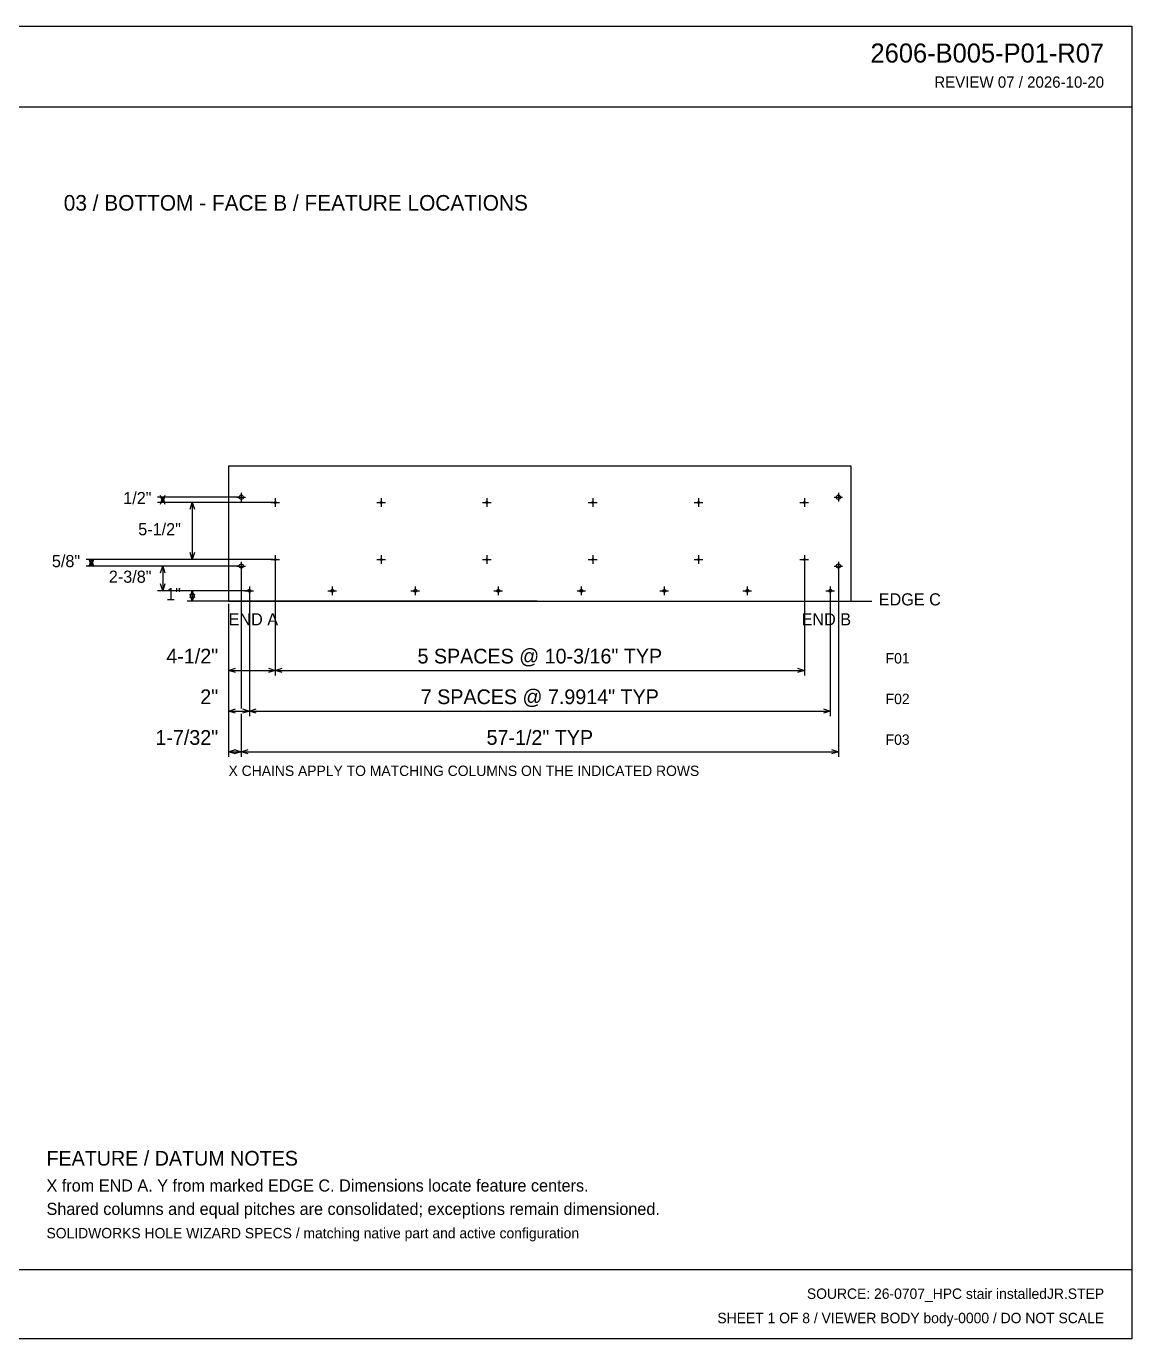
# Model space of a CAD drawing. Header units: inches. Extents: x 3 to 201, y 3 to 129.
# Drawn here: x 94.7 to 201.2, y 2.8 to 129.2 of the extents above; entities that cross this region are included whole.
import ezdxf
from ezdxf.enums import TextEntityAlignment as Align

# ---------------------------------------------------------------- set-up
doc = ezdxf.new("R2010")
doc.units = ezdxf.units.IN
doc.header["$MEASUREMENT"] = 0

msp = doc.modelspace()

# ---------------------------------------------------------------- linework, layer by layer
at = {"layer": 'ANNOTATION'}
for p, q in [((115.17, 83.83), (107.36, 83.83)), ((107.86, 83.33), (107.66, 84)), ((107.66, 83.17), (107.86, 83.83)), ((108.07, 84), (107.86, 83.33)), ((107.86, 83.83), (107.86, 83.33)), ((107.86, 83.83), (108.07, 83.17)), ((115, 83.83), (115.83, 83.83)), ((115.42, 84.25), (115.42, 83.42)), ((118.7, 83.75), (118.7, 82.92)), ((128.88, 83.75), (128.88, 82.92)), ((139.07, 83.75), (139.07, 82.92)), ((149.26, 83.75), (149.26, 82.92)), ((159.45, 83.75), (159.45, 82.92)), ((169.64, 83.75), (169.64, 82.92)), ((172.5, 83.83), (173.33, 83.83)), ((172.92, 84.25), (172.92, 83.42)), ((118.45, 83.33), (107.36, 83.33)), ((118.45, 83.33), (110.2, 83.33)), ((110.49, 82.67), (110.7, 83.33)), ((110.7, 83.33), (110.7, 77.83)), ((110.7, 83.33), (110.91, 82.67)), ((118.28, 83.33), (119.11, 83.33)), ((128.47, 83.33), (129.3, 83.33)), ((138.66, 83.33), (139.49, 83.33)), ((148.84, 83.33), (149.68, 83.33)), ((159.03, 83.33), (159.87, 83.33)), ((169.22, 83.33), (170.05, 83.33)), ((110.7, 77.83), (110.49, 78.5)), ((110.91, 78.5), (110.7, 77.83)), ((118.45, 77.83), (100.49, 77.83)), ((115.17, 77.21), (100.49, 77.21)), ((100.99, 77.21), (100.79, 77.88)), ((100.79, 77.17), (100.99, 77.83)), ((101.2, 77.88), (100.99, 77.21)), ((100.99, 77.83), (100.99, 77.21)), ((100.99, 77.83), (101.2, 77.17)), ((115.17, 77.21), (107.36, 77.21)), ((107.66, 76.54), (107.86, 77.21)), ((107.86, 77.21), (107.86, 74.83)), ((107.86, 77.21), (108.07, 76.54)), ((118.45, 77.83), (110.2, 77.83)), ((115, 77.21), (115.83, 77.21)), ((115.42, 77.62), (115.42, 76.79)), ((118.28, 77.83), (119.11, 77.83)), ((118.7, 78.25), (118.7, 77.42)), ((118.7, 77.58), (118.7, 66.67)), ((118.7, 77.58), (118.7, 66.67)), ((128.47, 77.83), (129.3, 77.83)), ((128.88, 78.25), (128.88, 77.42)), ((138.66, 77.83), (139.49, 77.83)), ((139.07, 78.25), (139.07, 77.42)), ((148.84, 77.83), (149.68, 77.83)), ((149.26, 78.25), (149.26, 77.42)), ((159.03, 77.83), (159.87, 77.83)), ((159.45, 78.25), (159.45, 77.42)), ((169.22, 77.83), (170.05, 77.83)), ((169.64, 78.25), (169.64, 77.42)), ((169.64, 77.58), (169.64, 66.67)), ((172.5, 77.21), (173.33, 77.21)), ((172.92, 77.62), (172.92, 76.79)), ((115.42, 76.96), (115.42, 63.5)), ((115.42, 76.96), (115.42, 63.5)), ((172.92, 76.96), (172.92, 58.83)), ((115.95, 74.83), (107.36, 74.83)), ((107.86, 74.83), (107.66, 75.5)), ((108.07, 75.5), (107.86, 74.83)), ((115.95, 74.83), (110.2, 74.83)), ((110.49, 74.17), (110.7, 74.83)), ((110.7, 74.83), (110.7, 73.83)), ((110.7, 74.83), (110.91, 74.17)), ((115.78, 74.83), (116.61, 74.83)), ((116.2, 75.25), (116.2, 74.42)), ((116.2, 74.58), (116.2, 62.75)), ((116.2, 74.58), (116.2, 62.75)), ((123.77, 74.83), (124.6, 74.83)), ((124.19, 75.25), (124.19, 74.42)), ((131.76, 74.83), (132.6, 74.83)), ((132.18, 75.25), (132.18, 74.42)), ((139.75, 74.83), (140.59, 74.83)), ((140.17, 75.25), (140.17, 74.42)), ((147.75, 74.83), (148.58, 74.83)), ((148.16, 75.25), (148.16, 74.42)), ((155.74, 74.83), (156.57, 74.83)), ((156.15, 75.25), (156.15, 74.42)), ((163.73, 74.83), (164.56, 74.83)), ((164.15, 75.25), (164.15, 74.42)), ((171.72, 74.83), (172.55, 74.83)), ((172.14, 75.25), (172.14, 74.42)), ((172.14, 74.58), (172.14, 62.75)), ((143.92, 73.83), (110.2, 73.83)), ((110.7, 73.83), (110.49, 74.5)), ((110.91, 74.5), (110.7, 73.83)), ((114.2, 73.58), (114.2, 66.67)), ((114.2, 73.58), (114.2, 62.75)), ((114.2, 73.58), (114.2, 58.83)), ((144.17, 73.83), (176.14, 73.83)), ((114.2, 67.17), (114.86, 67.38)), ((114.2, 67.17), (118.7, 67.17)), ((114.86, 66.96), (114.2, 67.17)), ((118.03, 67.38), (118.7, 67.17)), ((118.7, 67.17), (118.03, 66.96)), ((118.7, 67.17), (119.36, 67.38)), ((118.7, 67.17), (169.64, 67.17)), ((119.36, 66.96), (118.7, 67.17)), ((168.97, 67.38), (169.64, 67.17)), ((169.64, 67.17), (168.97, 66.96)), ((114.2, 63.25), (114.86, 63.46)), ((114.2, 63.25), (116.2, 63.25)), ((114.86, 63.04), (114.2, 63.25)), ((115.53, 63.46), (116.2, 63.25)), ((116.2, 63.25), (115.53, 63.04)), ((116.2, 63.25), (116.86, 63.46)), ((116.2, 63.25), (172.14, 63.25)), ((116.86, 63.04), (116.2, 63.25)), ((171.47, 63.46), (172.14, 63.25)), ((172.14, 63.25), (171.47, 63.04)), ((115.42, 63), (115.42, 58.83)), ((115.42, 63), (115.42, 58.83)), ((114.2, 59.33), (114.86, 59.54)), ((114.75, 59.54), (115.42, 59.33)), ((115.42, 59.33), (116.08, 59.54)), ((172.25, 59.54), (172.92, 59.33)), ((114.2, 59.33), (115.42, 59.33)), ((114.86, 59.12), (114.2, 59.33)), ((115.42, 59.33), (114.75, 59.12)), ((115.42, 59.33), (172.92, 59.33)), ((116.08, 59.12), (115.42, 59.33)), ((172.92, 59.33), (172.25, 59.12))]:
    msp.add_line(p, q, dxfattribs=at)
at = {"layer": 'OUTLINE'}
for p, q in [((2.83, 129.17), (201.17, 129.17)), ((201.17, 129.17), (201.17, 2.83)), ((2.83, 121.42), (201.17, 121.42)), ((174.14, 86.83), (114.2, 86.83)), ((114.2, 86.83), (114.2, 73.83)), ((174.14, 73.83), (174.14, 86.83)), ((114.2, 73.83), (174.14, 73.83)), ((2.83, 9.5), (201.17, 9.5)), ((201.17, 2.83), (2.83, 2.83))]:
    msp.add_line(p, q, dxfattribs=at)
for centre, radius in [((115.42, 83.83), 0.203), ((118.7, 83.33), 0.0885), ((128.88, 83.33), 0.0885), ((139.07, 83.33), 0.0885), ((149.26, 83.33), 0.0885), ((159.45, 83.33), 0.0885), ((169.64, 83.33), 0.0885), ((172.92, 83.83), 0.203), ((115.42, 77.21), 0.203), ((118.7, 77.83), 0.0885), ((128.88, 77.83), 0.0885), ((139.07, 77.83), 0.0885), ((149.26, 77.83), 0.0885), ((159.45, 77.83), 0.0885), ((169.64, 77.83), 0.0885), ((172.92, 77.21), 0.203), ((116.2, 74.83), 0.141), ((124.19, 74.83), 0.141), ((132.18, 74.83), 0.141), ((140.17, 74.83), 0.141), ((148.16, 74.83), 0.141), ((156.15, 74.83), 0.141), ((164.15, 74.83), 0.141), ((172.14, 74.83), 0.141)]:
    msp.add_circle(centre, radius, dxfattribs=at)

# ---------------------------------------------------------------- texts
at = {"layer": 'ANNOTATION'}
for s, height, p in [('2606-B005-P01-R07', 1.8333, (198.5, 125.67)), ('REVIEW 07 / 2026-10-20', 1.0833, (198.5, 123.25)), ('1/2"', 1.167, (106.78, 83.17)), ('5-1/2"', 1.167, (109.61, 80.17)), ('5/8"', 1.167, (99.91, 77.1)), ('2-3/8"', 1.167, (106.78, 75.6)), ('1"', 1.167, (109.61, 73.92)), ('END B', 1.167, (174.14, 71.5)), ('4-1/2"', 1.417, (113.2, 67.83)), ('2"', 1.417, (113.2, 63.92)), ('1-7/32"', 1.417, (113.2, 60)), ('SOURCE: 26-0707_HPC stair installedJR.STEP', 1, (198.5, 6.67)), ('SHEET 1 OF 8 / VIEWER BODY body-0000 / DO NOT SCALE', 1, (198.5, 4.33))]:
    msp.add_text(s, height=height, dxfattribs=at).set_placement(p, align=Align.RIGHT)
for s, height, p in [('03 / BOTTOM - FACE B / FEATURE LOCATIONS', 1.5, (98.33, 111.42)), ('EDGE C', 1.167, (176.8, 73.42)), ('END A', 1.167, (114.2, 71.5)), ('F01', 1, (177.47, 67.83)), ('F02', 1, (177.47, 63.92)), ('F03', 1, (177.47, 60)), ('X CHAINS APPLY TO MATCHING COLUMNS ON THE INDICATED ROWS', 1, (114.2, 57)), ('FEATURE / DATUM NOTES', 1.4167, (96.67, 19.5)), ('X from END A. Y from marked EDGE C. Dimensions locate feature centers.', 1.1667, (96.67, 17)), ('Shared columns and equal pitches are consolidated; exceptions remain dimensioned.', 1.1667, (96.67, 14.75)), ('SOLIDWORKS HOLE WIZARD SPECS / matching native part and active configuration', 1, (96.67, 12.5))]:
    msp.add_text(s, height=height, dxfattribs=at).set_placement(p)
for s, p in [('5 SPACES @ 10-3/16" TYP', (144.17, 67.83)), ('7 SPACES @ 7.9914" TYP', (144.17, 63.92)), ('57-1/2" TYP', (144.17, 60))]:
    msp.add_text(s, height=1.4167, dxfattribs=at).set_placement(p, align=Align.CENTER)

doc.saveas('drawing.dxf')
